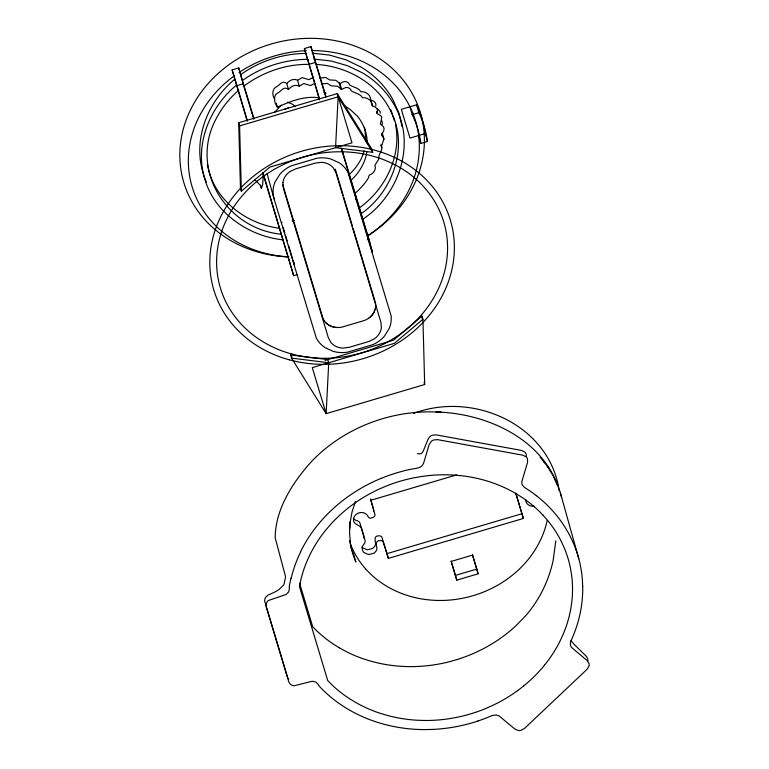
<?xml version="1.0" encoding="UTF-8"?>
<svg xmlns="http://www.w3.org/2000/svg" width="769" height="769" viewBox="0 0 769 769"><rect width="100%" height="100%" fill="white"/><g stroke="black" fill="none" stroke-linecap="round" stroke-linejoin="round"><path stroke-width="1.15" d="M355.566 192.846C360.315 188.713 364.9 183.58 368.236 178.254L369.255 175.053C373.176 174.025 376.752 169.305 374.859 165.316L378.531 159.539L379.098 155.357L381.799 149.378L381.559 145.793L383.952 139.074L382.299 133.152L381.751 135.392M349.635 527.467L349.539 528.62L350.097 521.949L349.549 532.965L350.481 543.866M285.539 577.365L283.915 584.632L279.195 589.39A24.089 11.564 -16.7 0 1 273.793 592.543L268.073 595.081L266.007 596.888A6.844 5.998 -15.6 0 0 264.699 601.223L287.721 677.768A6.844 5.998 -15.6 0 0 288.788 679.229M281.829 222.222L281.839 222.943M293.95 262.508L294.229 264.353L292.912 259.96M422.931 319.231L394.41 343.339L312.291 367.62L326.143 413.664L291.547 358.094L290.663 354.922L327.834 359.594L328.719 362.766L326.143 413.664L424.68 384.519L422.931 319.231L422.046 316.069L393.526 340.167L325.095 360.411M526.409 456.699L526.15 454.162A6.873 6.027 -15.6 0 0 524.718 452.018L521.449 450.423L436.244 434.889L432.409 435.187A6.873 6.027 -15.6 0 0 429.909 436.619L428.227 438.801L423.19 451.249A24.618 5.729 -79.7 0 1 421.047 453.691L417.327 453.777M555.804 540.809L553.171 560.322A137.718 131.874 13.7 0 1 551.479 567.262C547.624 581.364 541.289 594.773 532.811 606.683A130.797 125.722 26.2 0 1 525.448 616.007L515.634 626.043A138.545 121.521 -15.6 0 1 492.391 643.595L486.008 647.296A138.545 121.521 -15.6 0 1 458.776 659.014L451.634 661.138A138.42 121.415 -15.6 0 1 378.752 663.157L371.735 661.427A138.545 121.521 -15.6 0 1 345.454 651.18L339.321 647.825M382.203 124.482L382.385 122.29L381.549 120.531M349.991 523.093L352.01 512.096L355.489 501.301M375.753 106.084C376.858 102.633 373.407 100.806 370.716 99.97C370.456 94.674 366.054 91.357 360.93 91.751C358.287 87.493 353.231 87.349 349.511 84.907L349.222 83.956A5.095 4.47 -15.6 0 0 343.887 81.668L339.946 83.523L335.861 80.312L329.651 79.938L325.633 77.467L319.875 78.063M366.938 151.397C365.371 162.788 359.056 173.025 350.645 180.686M290.951 578.259L289.509 585.026A13.707 12.025 -15.6 0 0 289.413 588.372L288.76 591.774L286.174 594.437L268.477 600.493A6.844 5.998 -15.6 0 0 266.093 604.299L266.209 606.866L288.711 681.68L290.028 683.891A6.844 5.998 -15.6 0 0 294.133 685.775L312.281 681.228L315.915 682.055L318.347 684.545A13.707 12.025 -15.6 0 0 320.269 687.294A148.859 130.576 -15.6 0 0 425.334 729.598L432.957 729.406M364.131 150.762C361.795 160.154 355.98 168.238 348.991 174.765M363.622 537.983L363.814 535.945L359.902 522.91C358.844 520.094 354.797 521.055 353.413 518.393M281.204 105.247L274.302 112.678M260.624 185.194L261.45 188.155L262.719 184.531L263.306 173.035M234.334 79.601C208.149 101.354 193.134 137.978 202.641 171.516M235.987 85.522C209.802 107.275 194.788 143.899 204.294 177.437A99.028 86.868 -15.6 0 0 221.885 209.322C237.765 226.336 259.778 237.371 282.934 239.841M241.351 191.202L269.861 167.104L351.981 142.813L337.255 93.607L238.707 122.752L240.457 188.03L241.351 191.202L239.592 125.914L238.707 122.752M359.085 208.072C385.067 189.732 401.889 156.213 395.497 124.347M360.738 213.993C391.113 193.019 407.83 150.935 393.017 115.869M517.691 690.591L523.602 686.035M362.67 219.309C398.525 195.691 416.836 143.89 394.439 105.305A105.276 92.347 -15.6 0 0 362.795 73.026L347.655 65.759L331.228 61.02L313.8 59.059M274.706 99.336C272.37 95.827 271.832 90.242 275.369 87.358C279.128 86.474 280.81 80.658 285.434 82.591L286.789 83.561C289.384 80.274 293.671 78.159 297.593 80.236L302.15 77.64L308.927 79.649L313.185 77.352M319.548 97.894C304.937 95.433 290.499 101.345 277.378 107.131C274.552 103.267 272.803 96.788 277.023 93.28C280.781 92.395 282.463 86.58 287.087 88.512L288.442 89.483C291.038 86.195 295.325 84.081 299.247 86.157L303.803 83.561L310.58 85.57L314.838 83.273M243.302 86.541C262.191 72.248 285.655 63.904 309.426 64.385M241.255 74.247C260.182 60.789 283.319 53.484 306.514 53.397M242.908 80.168C261.835 66.711 284.972 59.405 308.167 59.319M321.529 83.984L327.286 83.388L331.304 85.859L337.514 86.234L341.599 89.444L345.541 87.589A5.095 4.47 -15.6 0 1 350.875 89.877L351.164 90.829C354.884 93.27 359.94 93.414 362.584 97.673C367.707 97.279 372.109 100.595 372.369 105.891C375.272 106.612 379.05 109.217 377.05 112.591L377.204 113.581L380.847 115.821L381.828 117.33L380.319 124.194L383.202 126.452L384.039 128.212L383.856 130.403L381.703 134.633L383.952 139.074M284.838 109.131L288.279 107.91M492.314 715.535L496.274 714.939L499.004 715.852L514.836 729.041L518.191 730.483A6.873 6.027 -15.6 0 0 521.074 730.319L524.448 728.493L587.151 669.203L589.006 666.098A6.873 6.027 -15.6 0 0 589.016 663.532L587.199 660.638L571.473 647.344L570.281 644.97L570.713 641.423A148.744 130.47 -15.6 0 0 578.24 621.141A148.859 130.576 -15.6 0 0 582.7 586.228M413.674 413.395C473.012 390.883 549.508 424.623 559.217 490.612M247.214 121.214L232.123 69.902L238.688 67.96L253.837 118.301M319.481 99.845L304.389 48.534L310.955 46.592L326.094 96.923M236.544 85.753L243.119 83.802L238.688 67.96M308.811 64.375L315.377 62.433L310.955 46.592M239.592 125.914L338.139 96.769L372.734 152.339L335.563 147.667L338.139 96.769L337.255 93.607L371.85 149.167L372.734 152.339M416.606 104.795L401.322 109.313L409.983 138.084L425.257 133.566A123.319 108.169 -15.6 0 0 416.606 104.795L418.817 112.716A123.319 108.169 -15.6 0 1 427.468 141.486L420.835 143.447A116.465 102.162 -15.6 0 0 412.174 114.677L409.964 106.756M412.174 114.677L418.817 112.716M292.133 221.107L294.364 220.443M262.7 172.698L293.671 275.658L296.949 274.687M456.671 474.886L370.869 500.263L375.051 514.894A3.432 3.009 -15.6 0 1 373.609 517.201L370.754 518.181A2.48 2.182 -15.6 0 1 370.043 518.171L368.784 517.624A2.48 2.182 -15.6 0 1 368.361 517.143C367.255 513.682 363.324 511.856 359.892 512.635A7.536 6.613 -15.6 0 0 353.625 518.691C352.308 524.304 358.95 524.525 361.228 527.669L365.14 540.694C365.813 543.654 361.815 545.086 362.209 548.134A7.527 6.604 -15.6 0 0 363.948 552.536L368.582 554.593L373.792 553.247A7.527 6.604 -15.6 0 0 376.906 549.191C376.925 545.673 374.33 540.146 380.636 540.559A3.432 3.009 -15.6 0 1 383.116 541.703L388.355 558.39L523.353 518.46L515.855 493.189M388.355 558.39L387.018 553.632L522.026 513.702M476.799 569.07L478.126 573.818L456.776 580.134L455.45 575.385L476.799 569.07L472.493 554.766M534.042 506.137C530.149 506.963 525.525 504.079 525.727 499.831M312.147 53.138L329.574 55.099L346.002 59.838L361.142 67.105A105.276 92.347 -15.6 0 1 392.786 99.384L399.005 113.226L402.043 126.625M291.547 358.094L328.719 362.766M317.27 64.519C350.52 66.576 384.644 87.666 394.353 120.733M279.753 228.306C245.792 224.115 212.686 198.988 207.37 163.816M281.406 234.228C225.432 228.931 188.492 167.777 216.82 117.513A96.192 84.369 -15.6 0 1 238.765 90.233M287.5 102.123L292.643 104.286L295.142 106.699M323.855 92.568L326.114 93.26M377.319 108.727L380.174 111.409L380.222 113.322M355.845 199.142L357.662 201.718M367.784 239.332L369.774 242.004L341.58 148.407M343.733 105.266L350.02 109.333L357.527 116.292M317.482 631.512L312.704 626.745L299.593 583.152M254.51 179.398L260.162 185.146L261.45 188.155M542.779 514.932L547.317 520.055A138.555 121.531 -15.6 0 1 561.928 542.712L564.657 548.874A138.805 121.752 -15.6 0 1 570.435 568.07L571.54 574.683A138.555 121.531 -15.6 0 1 571.838 601.598L570.877 608.346A138.555 121.531 -15.6 0 1 562.946 634.819L559.986 641.211A138.603 121.569 -15.6 0 1 544.433 665.262M540.107 457.219L542.433 459.881M542.693 460.227L544.875 462.919M543.212 460.775L544.404 462.294M543.923 461.708L548.931 468.494M547.317 466.197L548.393 467.725M547.422 466.408L552.921 475.329L557.371 485.133M290.663 354.922L291.912 356.951M558.054 485.979C539.848 437.148 485.172 413.261 435.975 411.963L441.06 412.271C393.651 408.82 344.925 426.862 311.849 461.14C293.018 481.923 275.331 508.924 275.177 537.791L285.52 576.519M557.294 484.037L555.852 480.567L557.41 484.307M390.739 109.563L392.699 114.812M558.121 486.623L559.476 490.68M559.611 490.411L561.581 497.12M515.807 493.381L523.353 518.46M478.126 573.818L472.502 555.122L451.143 561.437L456.776 580.134M315.377 62.433L325.7 96.75M341.186 148.234L372.504 252.347L368.082 236.496M304.389 48.534L319.529 98.865M335.313 169.17L343.214 195.441M343.906 197.72L352.49 226.278M353.182 228.556L374.82 300.516M451.143 561.082L455.45 575.385M282.761 184.714L322.845 317.914A17.053 14.957 -15.6 0 0 324.633 321.202M370.562 498.908L373.724 510.135A3.432 3.009 -15.6 0 1 373.417 511.174M387.018 553.632L381.789 536.945A3.432 3.009 -15.6 0 0 379.309 535.81C373.003 535.397 375.599 540.924 375.58 544.442A7.527 6.604 -15.6 0 1 372.465 548.489L367.255 549.835L362.603 547.778A7.527 6.604 -15.6 0 1 361.988 547.028M243.119 83.802L253.78 119.272M283.127 227.432L284.818 233.045M285.491 235.285L287.173 240.899M288.529 245.388L292.576 258.855M274.024 198.767L316.29 337.956A30.827 27.04 -15.6 0 0 324.922 347.559L333.188 351.356A30.827 27.04 -15.6 0 0 347.328 352.212L373.013 344.618A30.827 27.04 -15.6 0 0 384.365 336.226L389.181 328.555A30.827 27.04 -15.6 0 0 391.104 315.828L347.992 172.477A30.827 27.04 -15.6 0 0 339.36 162.874L331.083 159.077A30.827 27.04 -15.6 0 0 316.943 158.222L291.268 165.816A30.827 27.04 -15.6 0 0 279.916 174.207L275.091 181.878A30.827 27.04 -15.6 0 0 273.178 194.605L274.024 198.767L267.093 173.736M232.123 69.902L247.262 120.243M263.094 172.871L293.671 275.658M560.399 492.91L578.797 558.765M425.257 133.566L427.468 141.486M418.624 135.527L420.835 143.447M376.647 111.611L377.204 113.581M381.424 133.816L381.972 135.796M370.716 99.97L372.369 105.891M381.049 144.668L381.876 147.629M381.001 145.341L381.559 147.312M424.094 382.404L424.68 384.519M339.946 83.523L341.599 89.444M339.196 83.052L340.85 88.973M297.593 80.236L299.247 86.157M286.789 83.561L288.442 89.483M276.273 103.181L277.378 107.131M349.472 540.501L350.664 544.779A102.835 90.204 -15.6 0 0 355.855 562.043L354.096 555.708A102.835 90.194 -15.6 0 1 350.385 545.048M375.166 301.659L375.359 302.38A17.053 14.957 -15.6 0 1 375.714 306.043A17.293 15.169 -15.6 0 1 370.264 317.011M582.7 586.228L582.344 579.268A148.926 130.634 -15.6 0 0 568.445 533.042L564.888 527.025A148.859 130.576 -15.6 0 0 536.301 495.611M422.046 316.069L422.114 318.433M367.447 143.793L366.707 136.44A57.396 50.341 -15.6 0 0 357.527 116.302M365.823 141.15L365.054 130.519A57.396 50.341 -15.6 0 0 364.362 127.308M478.01 721.005A148.859 130.576 -15.6 0 1 432.957 729.416M339.369 647.825A138.545 121.521 -15.6 0 1 317.52 631.512M544.442 665.233A138.555 121.531 -15.6 0 1 523.622 686.006M517.7 690.562A138.555 121.531 -15.6 0 1 491.718 705.865L484.72 708.931A138.555 121.531 -15.6 0 1 455.556 717.583L448.019 718.88A138.805 121.752 -15.6 0 1 425.353 720.486L417.827 720.274A138.555 121.531 -15.6 0 1 388.46 715.728L381.424 713.709A138.555 121.531 -15.6 0 1 355.095 702.097L349.068 698.406A138.237 121.252 -15.6 0 1 332.641 685.496L327.748 680.623L299.449 586.545L300.852 579.807A138.237 121.252 -15.6 0 1 307.465 560.082L310.445 553.699A138.555 121.531 -15.6 0 1 326.085 529.706L330.843 524.17A138.555 121.531 -15.6 0 1 352.913 504.435L359.094 500.167A138.805 121.752 -15.6 0 1 378.934 489.199L385.923 486.191A138.555 121.531 -15.6 0 1 415.164 477.578L422.652 476.338A138.555 121.531 -15.6 0 1 452.874 475.011L460.323 475.617A138.555 121.531 -15.6 0 1 515.499 493.333L521.526 497.082A138.555 121.531 -15.6 0 1 542.77 514.913M492.381 715.468A148.744 130.47 -15.6 0 1 478.078 720.947M291.134 578.259A148.744 130.47 -15.6 0 1 300.641 551.959M536.32 495.649A148.609 130.355 -15.6 0 0 524.371 487.354L522.045 484.614L521.728 481.99L527.553 462.323L527.476 458.91A6.873 6.027 -15.6 0 0 526.044 456.767L522.776 455.171L437.571 439.647L433.735 439.945A6.873 6.027 -15.6 0 0 431.236 441.377L429.227 444.405L423.604 463.159C421.873 468.667 414.76 468.35 410.3 469.369A148.926 130.634 -15.6 0 0 381.049 478.424M300.468 551.94A149.003 130.701 -15.6 0 1 381.097 478.376M571.069 640.654A24.618 6.085 46.6 0 0 574.26 644.518L586.507 656.505L587.689 658.773A6.873 6.027 -15.6 0 1 587.679 661.35M547.153 520.555A103.248 90.559 -15.6 0 1 545.711 526.323A102.056 89.521 -15.6 0 1 543.856 532.023A102.767 90.146 -15.6 0 1 530.764 556.198A103.248 90.559 -15.6 0 1 524.775 563.485A102.056 89.512 -15.6 0 1 520.402 568.07A102.806 90.175 -15.6 0 1 510.741 576.49A102.738 90.117 -15.6 0 1 497.226 585.469A103.229 90.55 -15.6 0 1 488.469 589.929A102.921 90.281 -15.6 0 1 473.07 595.677A102.921 90.281 -15.6 0 1 453.768 599.666A103.229 90.55 -15.6 0 1 443.963 600.406A102.767 90.146 -15.6 0 1 415.106 597.6A102.056 89.512 -15.6 0 1 408.983 595.975A103.248 90.559 -15.6 0 1 400.082 592.861A102.075 89.531 -15.6 0 1 394.391 590.352A102.969 90.319 -15.6 0 1 376.301 579.028A102.056 89.521 -15.6 0 1 371.754 575.135A103.248 90.559 -15.6 0 1 365.515 568.772M365.573 568.829A102.056 89.521 -15.6 0 1 361.834 564.292A102.969 90.319 -15.6 0 1 351.51 546.653A102.066 89.521 -15.6 0 1 350.433 543.981M324.451 321.115A17.293 15.169 -15.6 0 0 339.244 327.488A17.053 14.957 -15.6 0 0 342.541 326.96L363.881 320.644A17.053 14.957 -15.6 0 0 366.928 319.298A17.293 15.169 -15.6 0 0 369.033 317.953M375.445 308.282A16.899 14.822 -15.6 0 1 375.051 309.744M327.171 323.912A16.899 14.822 -15.6 0 1 326.037 322.893M374.513 311.195A16.88 14.803 -15.6 0 1 369.101 317.866M336.745 327.498A16.899 14.822 -15.6 0 1 328.517 324.854M206.332 181.984A99.028 86.868 -15.6 0 1 202.651 171.516M287.548 256.856A123.319 108.169 -15.6 0 1 190.183 110.525A123.319 108.169 -15.6 0 1 381.799 60.078A123.319 108.169 -15.6 0 1 367.669 235.766M312.964 50.562A116.465 102.162 -15.6 0 1 415.51 120.781A116.465 102.162 -15.6 0 1 368.514 235.237M288.933 256.884A116.465 102.162 -15.6 0 1 192.144 186.848A116.465 102.162 -15.6 0 1 234.43 75.679M239.063 72.449A116.465 102.162 -15.6 0 1 306.235 50.667M282.905 182.647L283.357 188.174L328.363 337.802L331.035 342.676A17.139 15.034 -15.6 0 0 342.887 348.117L349.116 347.338L368.822 341.503L374.465 338.773A17.139 15.034 -15.6 0 0 381.376 327.786L380.915 322.259L335.918 172.631L333.237 167.757A17.139 15.034 -15.6 0 0 321.394 162.317L315.165 163.105L295.459 168.93L289.817 171.66A17.139 15.034 -15.6 0 0 282.905 182.647M289.471 359.863A123.319 108.169 -15.6 0 0 452.662 229.508A123.319 108.169 -15.6 0 0 254.126 175.726A123.319 108.169 -15.6 0 0 289.471 359.863M291.845 354.038A116.465 102.162 -15.6 0 0 445.962 230.921A116.465 102.162 -15.6 0 0 258.461 180.129A116.465 102.162 -15.6 0 0 291.845 354.038"/></g></svg>
